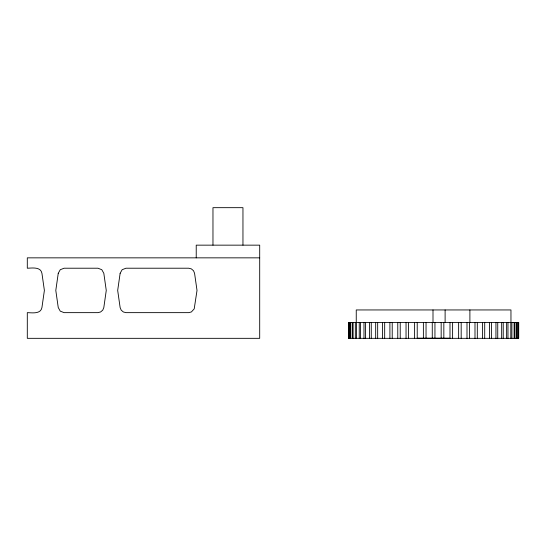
<?xml version="1.0" encoding="UTF-8"?>
<svg xmlns="http://www.w3.org/2000/svg" width="546" height="546" viewBox="0 0 546 546"><rect width="100%" height="100%" fill="white"/><g stroke="black" fill="none" stroke-linecap="round" stroke-linejoin="round"><path stroke-width="0.82" d="M259.698 257.849L27.3 257.849L27.3 268.216C32.105 268.093 40.697 266.578 41.933 273.293L44.383 290.431L41.933 307.569C40.697 314.284 32.105 312.762 27.3 312.646L27.3 338.329L259.698 338.329L259.698 245.154L196.226 245.154L196.226 257.849M518.372 322.44L518.372 338.329M518.093 322.44L518.093 338.329M517.117 322.44L517.117 338.329M516.564 322.44L516.564 338.329M514.946 322.44L514.946 338.329M514.12 322.44L514.12 338.329M511.889 322.44L511.889 338.329M510.96 322.44L510.96 309.951L356.251 309.951L356.251 322.44M510.797 322.44L510.797 338.329M507.971 322.44L507.971 338.329M506.633 322.44L506.633 338.329M503.235 322.44L503.235 338.329M501.665 322.44L501.665 338.329M497.74 322.44L497.74 338.329M495.945 322.44L495.945 338.329M491.543 322.44L491.543 338.329M489.55 322.44L489.55 338.329M484.705 322.44L484.705 338.329M482.541 322.44L482.541 338.329M477.313 322.44L477.313 338.329M474.993 322.44L474.993 338.329M469.894 309.951L469.894 322.44M469.444 322.44L469.444 338.329M466.994 322.44L466.994 338.329M461.179 322.44L461.179 338.329M458.633 322.44L458.633 338.329M452.607 322.44L452.607 338.329M449.993 322.44L449.993 338.329M445.113 309.951L445.113 322.44M443.837 322.44L443.837 338.329M441.168 322.44L441.168 338.329M434.944 322.44L434.944 338.329M432.998 309.951L432.998 322.44M432.268 322.44L432.268 338.329M426.044 322.44L426.044 338.329M423.382 322.44L423.382 338.329M417.226 322.44L417.226 338.329M414.605 322.44L414.605 338.329M408.585 322.44L408.585 338.329M406.04 322.44L406.04 338.329M400.218 322.44L400.218 338.329M397.775 322.44L397.775 338.329M392.219 322.44L392.219 338.329M389.905 322.44L389.905 338.329M384.677 322.44L384.677 338.329M382.507 322.44L382.507 338.329M377.668 322.44L377.668 338.329M375.675 322.44L375.675 338.329M371.266 322.44L371.266 338.329M369.478 322.44L369.478 338.329M365.554 322.44L365.554 338.329M363.977 322.44L363.977 338.329M360.585 322.44L360.585 338.329M359.248 322.44L359.248 338.329M356.415 322.44L356.415 338.329M355.33 322.44L355.33 338.329M353.098 322.44L353.098 338.329M352.266 322.44L352.266 338.329M350.655 322.44L350.655 338.329M350.095 322.44L350.095 338.329M349.119 322.44L349.119 338.329M348.839 322.44L348.839 338.329M242.956 245.154L242.956 207.671L212.967 207.671L212.967 245.154M58.251 273.293L55.801 290.431L58.251 307.569L60.265 311.159L64.107 312.646L97.959 312.646L100.621 311.964L102.764 310.108L103.815 307.569L106.258 290.431L103.815 273.293L101.795 269.704L97.959 268.216L64.107 268.216L60.265 269.704L58.251 273.293M120.134 273.293L117.683 290.431L120.134 307.569L121.185 310.108L123.328 311.964L125.989 312.646L188.718 312.646L191.38 311.964L194.205 308.879L197.017 290.431L194.567 273.293L193.523 270.755L191.38 268.898L188.718 268.216L125.989 268.216L122.147 269.704L120.134 273.293M418.284 338.308L417.745 338.308L449.474 338.308L418.284 338.308M518.7 322.44L348.519 322.44L348.519 338.329L518.7 338.329L518.7 322.44"/></g></svg>
